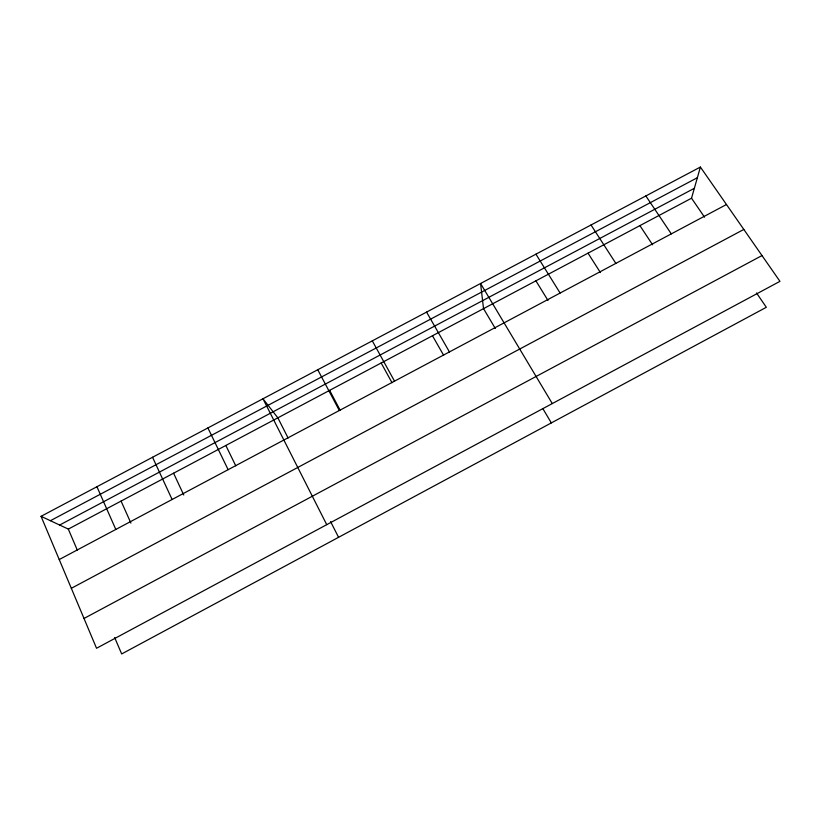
<?xml version="1.0" encoding="UTF-8"?>
<svg xmlns="http://www.w3.org/2000/svg" width="821" height="821" viewBox="0 0 821 821"><rect width="100%" height="100%" fill="white"/><g stroke="black" fill="none" stroke-linecap="round" stroke-linejoin="round"><path stroke-width="1.23" d="M41.05 516.327L68.317 529.093L691.528 198.21L700.395 167.053L779.95 281.346L96.539 648.262L41.05 516.327L700.395 167.053M84.009 618.459L762.001 255.557M71.324 588.308L743.826 229.439M59.656 525.04L694.35 188.296M59.225 559.553L726.482 204.521M50.399 520.709L697.357 177.716M691.528 198.21L704.531 217.165M756.5 292.953L766.332 307.29L121.672 653.947L114.653 637.527M645.85 195.942L671.301 233.882M639.898 225.621L652.603 244.802M591.038 224.985L615.842 263.387M588.021 253.166L600.418 272.572M535.939 254.171L560.107 293.046M535.908 280.833L547.997 300.465M552.287 403.573L480.572 283.502L483.538 308.645L495.32 328.503M543.05 408.961L551.322 422.907M426.571 312.103L449.436 351.932M432.472 335.758L443.617 355.257M372.303 340.859L394.521 381.149M381.17 362.995L392.017 382.719M329.632 390.355L340.181 410.295M317.768 369.748L339.33 410.521M288.099 438.014L277.857 417.848L262.966 398.77L326.737 524.67M330.586 521.612L338.57 537.314M225.837 445.464L235.781 465.856M207.898 427.946L228.125 469.684M173.58 473.214L183.74 494.971M152.552 457.266L172.112 499.486M121.077 501.087L130.908 523.09M96.94 486.72L115.812 529.442M68.317 529.093L77.328 550.162"/></g></svg>
